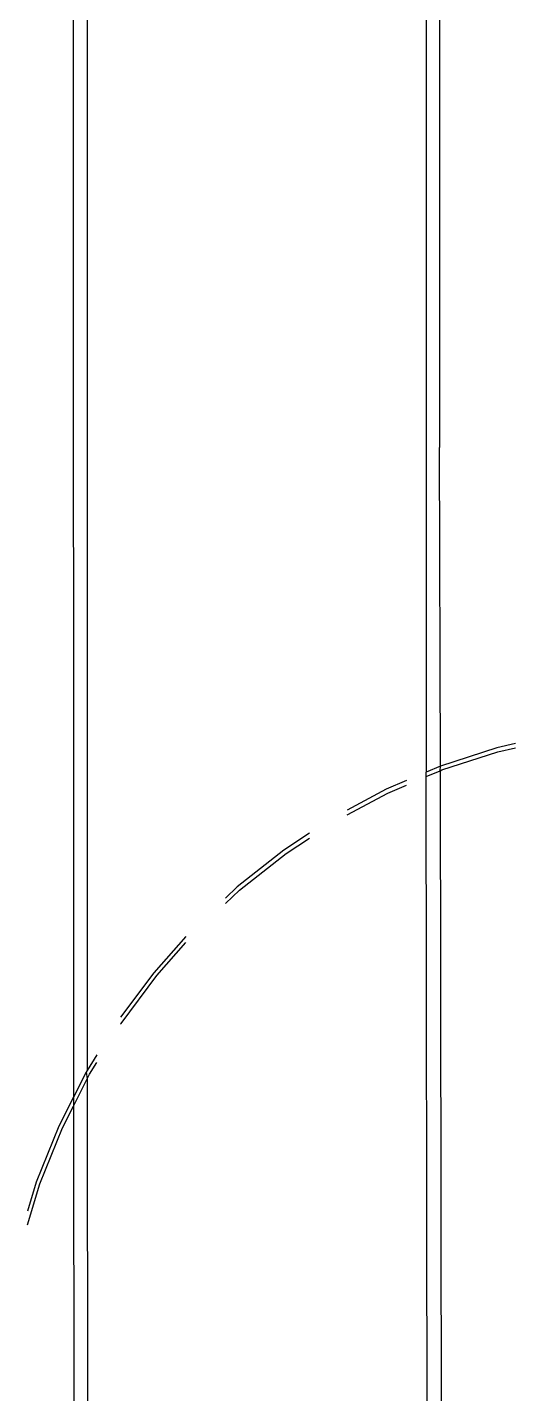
# Model space of a CAD drawing. Header units: millimetres. Extents: x -41292 to 298682, y -22072 to 33155.
# Drawn here: x 29446.2 to 29464.6, y 3840.6 to 3892 of the extents above; entities that cross this region are included whole.
import ezdxf

# ---------------------------------------------------------------- set-up
doc = ezdxf.new("R2010")
doc.units = ezdxf.units.MM

# ---------------------------------------------------------------- blocks, each defined once
blk = doc.blocks.new('AHSISHEUD')
for p, q in [((30075.276, 21981.927), (30075.313, 21499.843)), ((30075.795, 21981.927), (30075.83, 21500.851)), ((30088.565, 21981.92), (30088.583, 21512.08)), ((30089.083, 21981.92), (30089.083, 21524.3)), ((30089.123, 21512.311), (30089.083, 21524.3)), ((30091.241, 21512.997), (30089.123, 21512.311)), ((30089.175, 21512.165), (30091.28, 21512.847)), ((30091.945, 21513.158), (30091.241, 21512.997)), ((30091.28, 21512.847), (30091.945, 21512.999)), ((30089.123, 21512.311), (30088.583, 21512.08)), ((30089.101, 21512.134), (30089.123, 21512.311)), ((30087.846, 21511.765), (30087.073, 21511.435)), ((30088.583, 21511.912), (30089.101, 21512.134)), ((30088.583, 21511.912), (30088.583, 21512.08)), ((30088.634, 21478.878), (30088.583, 21511.912)), ((30089.101, 21512.134), (30089.175, 21512.165)), ((30089.101, 21512.134), (30089.175, 21463.198)), ((30087.073, 21511.435), (30085.61, 21510.65)), ((30085.61, 21510.475), (30087.137, 21511.294)), ((30087.137, 21511.294), (30087.846, 21511.597)), ((30084.19, 21509.779), (30083.231, 21509.15)), ((30083.231, 21509.15), (30081.47, 21507.759)), ((30083.318, 21509.023), (30084.19, 21509.595)), ((30081.567, 21507.641), (30083.318, 21509.023)), ((30081.47, 21507.759), (30081.03, 21507.343)), ((30081.03, 21507.134), (30081.567, 21507.641)), ((30079.548, 21505.892), (30078.335, 21504.528)), ((30078.451, 21504.428), (30079.548, 21505.663)), ((30078.335, 21504.528), (30077.087, 21502.854)), ((30077.107, 21502.625), (30078.451, 21504.428)), ((30077.088, 21502.595), (30077.107, 21502.625)), ((30076.197, 21501.444), (30075.83, 21500.851)), ((30075.92, 21500.709), (30076.197, 21501.157)), ((30075.79, 21500.786), (30075.313, 21499.843)), ((30075.314, 21499.508), (30075.83, 21500.532)), ((30075.83, 21500.851), (30075.79, 21500.786)), ((30075.79, 21500.786), (30075.83, 21500.532)), ((30075.83, 21500.532), (30075.92, 21500.709)), ((30075.83, 21500.532), (30075.863, 21478.818)), ((30075.313, 21499.843), (30074.765, 21498.758)), ((30074.902, 21498.692), (30075.314, 21499.508)), ((30075.313, 21499.843), (30075.314, 21499.508)), ((30075.314, 21499.508), (30075.345, 21478.815)), ((30074.765, 21498.758), (30073.916, 21496.645)), ((30074.058, 21496.592), (30074.902, 21498.692)), ((30073.583, 21495.042), (30074.058, 21496.592)), ((30073.916, 21496.645), (30073.584, 21495.562))]:
    blk.add_line(p, q)

msp = doc.modelspace()

# ---------------------------------------------------------------- block references
msp.add_blockref('AHSISHEUD', (-627.372, -17648.087))

doc.saveas('drawing.dxf')
